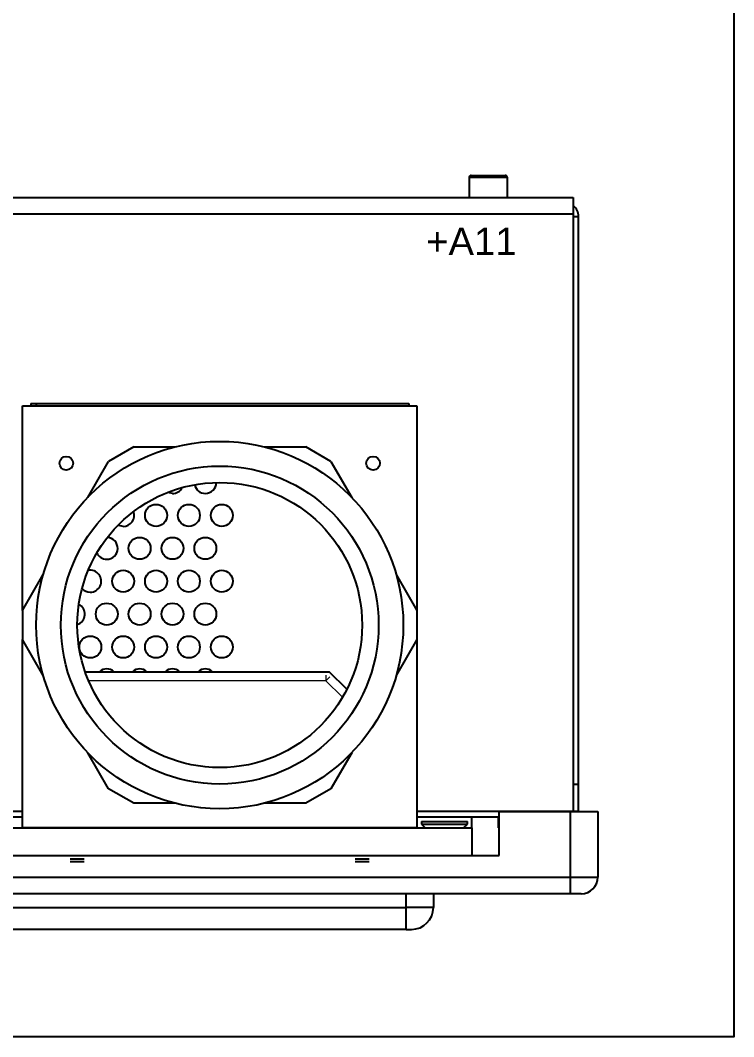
# Model space of a CAD drawing. Extents: x -2364 to 9601, y -871 to 1549.
# Drawn here: x 7483.6 to 7613.8, y -467.6 to -282.3 of the extents above; entities that cross this region are included whole.
import ezdxf

# ---------------------------------------------------------------- set-up
doc = ezdxf.new("R2010")
doc.units = 0
doc.layers.get('0').update_dxf_attribs({"linetype": 'CONTINUOUS'})
doc.layers.add('IPC', color=150, linetype='CONTINUOUS')

msp = doc.modelspace()

# ---------------------------------------------------------------- linework, layer by layer
at = {"color": 7, "linetype": 'Continuous'}
for p, q in [((7565.45572, -310.93932), (7565.45572, -314.53932)), ((7567.37379, -310.93932), (7565.45572, -310.93932)), ((7565.85571, -310.53932), (7567.55459, -310.53932)), ((7572.45572, -310.93932), (7567.37379, -310.93932)), ((7567.55459, -310.53932), (7572.05571, -310.53932)), ((7572.45572, -314.53932), (7572.45572, -310.93932)), ((7473.81801, -314.53932), (7584.45571, -314.53932)), ((7584.45571, -314.53932), (7584.45571, -317.53932)), ((7474.56674, -317.53932), (7584.45571, -317.53932)), ((7584.45571, -317.53932), (7584.45571, -426.48932)), ((7584.45571, -318.03932), (7585.45571, -318.03932)), ((7585.45571, -421.53932), (7585.45571, -318.03932)), ((7485.45572, -352.13932), (7554.45571, -352.13932)), ((7485.45572, -352.13932), (7485.45572, -352.53932)), ((7486.45572, -352.13932), (7486.45572, -352.53932)), ((7554.45571, -352.13932), (7554.45571, -352.53932)), ((7483.95571, -352.53932), (7555.95572, -352.53932)), ((7483.95571, -389.89315), (7483.95571, -352.53932)), ((7555.95572, -352.53932), (7555.95572, -389.89315)), ((7504.24736, -360.03932), (7499.66407, -362.68549)), ((7504.24736, -360.03932), (7511.83168, -360.03932)), ((7528.07976, -360.03932), (7535.66406, -360.03932)), ((7540.24736, -362.68549), (7535.66406, -360.03932)), ((7495.87191, -369.2537), (7499.66407, -362.68549)), ((7540.24736, -362.68549), (7544.03951, -369.2537)), ((7483.95571, -389.89315), (7487.74787, -383.32494)), ((7552.16355, -383.32494), (7555.95572, -389.89315)), ((7483.95571, -389.89315), (7483.95571, -395.18549)), ((7555.95572, -389.89315), (7555.95572, -395.18549)), ((7483.95571, -429.53932), (7483.95571, -395.18549)), ((7487.74787, -401.7537), (7483.95571, -395.18549)), ((7555.95572, -395.18549), (7552.16355, -401.7537)), ((7555.95572, -395.18549), (7555.95572, -429.53932)), ((7499.66407, -422.39315), (7495.87191, -415.82494)), ((7544.03951, -415.82494), (7540.24736, -422.39315)), ((7504.24736, -425.03932), (7499.66407, -422.39315)), ((7540.24736, -422.39315), (7535.66406, -425.03932)), ((7584.45571, -421.53932), (7585.45571, -421.53932)), ((7585.45571, -426.48932), (7585.45571, -421.53932)), ((7511.83168, -425.03932), (7504.24736, -425.03932)), ((7535.66406, -425.03932), (7528.07976, -425.03932)), ((7133.45572, -426.48932), (7483.95571, -426.48932)), ((7468.95571, -427.53932), (7483.95571, -427.53932)), ((7555.95572, -426.48932), (7574.45572, -426.48932)), ((7555.95572, -427.53932), (7570.95572, -427.53932)), ((7565.95571, -429.53932), (7565.95571, -427.53932)), ((7570.85469, -429.53932), (7570.85469, -427.53932)), ((7570.95572, -426.53932), (7583.95572, -426.53932)), ((7570.95572, -434.53932), (7570.95572, -426.53932)), ((7574.45572, -426.48932), (7584.45571, -426.48932)), ((7574.45572, -426.48932), (7574.45572, -426.53932)), ((7574.72922, -426.48932), (7574.72922, -426.53932)), ((7582.95572, -426.53932), (7582.95572, -426.48932)), ((7583.35572, -426.48932), (7583.3569, -426.53932)), ((7583.95572, -426.53932), (7588.95571, -426.53932)), ((7583.95572, -438.53932), (7583.95572, -426.53932)), ((7584.45571, -426.48932), (7585.45571, -426.48932)), ((7585.45452, -426.53932), (7585.45571, -426.48932)), ((7588.95571, -426.53932), (7588.95571, -438.53932)), ((7473.95572, -429.53932), (7565.95571, -429.53932)), ((7555.95572, -429.53932), (7483.95571, -429.53932)), ((7556.75572, -428.33932), (7565.15571, -428.33932)), ((7556.75572, -428.33932), (7556.75572, -428.83932)), ((7556.75572, -428.83932), (7565.15571, -428.83932)), ((7556.75572, -428.83932), (7557.45572, -429.53932)), ((7564.45571, -429.53932), (7565.15571, -428.83932)), ((7565.15571, -428.83932), (7565.15571, -428.33932)), ((7565.95571, -429.53932), (7565.95571, -434.53932)), ((7570.95572, -429.53932), (7570.85469, -429.53932)), ((7468.95571, -434.53932), (7570.95572, -434.53932)), ((7473.95572, -434.53932), (7565.95571, -434.53932)), ((7495.23633, -435.23932), (7492.67509, -435.23932)), ((7547.23634, -435.23932), (7544.67509, -435.23932)), ((7495.23633, -435.73932), (7492.67509, -435.73932)), ((7547.23634, -435.73932), (7544.67509, -435.73932)), ((7123.95571, -438.53932), (7583.95572, -438.53932)), ((7583.95572, -438.53932), (7588.95571, -438.53932)), ((7583.95572, -441.53932), (7583.95572, -438.53932)), ((7583.95572, -441.53932), (7123.95571, -441.53932)), ((7553.95572, -444.03932), (7553.95572, -441.53932)), ((7558.95571, -441.53932), (7558.95571, -444.03932)), ((7585.95572, -441.53932), (7583.95572, -441.53932)), ((7153.95571, -444.03932), (7553.95572, -444.03932)), ((7558.95571, -444.03932), (7553.95572, -444.03932)), ((7553.95572, -448.03932), (7553.95572, -444.03932)), ((7553.95572, -448.03932), (7153.95571, -448.03932)), ((7553.95572, -448.03932), (7554.95572, -448.03932))]:
    msp.add_line(p, q, dxfattribs=at)
msp.add_lwpolyline([(7096.43881, -278.03387), (7613.767, -278.03387), (7613.767, -467.604), (7096.43881, -467.604)], close=True)
for points in [[(7511.33072, -368.53932), (7510.56535, -368.38708), (7510.45491, -368.33736)], [(7502.33072, -374.53932), (7501.56535, -374.38708), (7501.41138, -374.3155)]]:
    msp.add_lwpolyline(points, dxfattribs=at)
for centre, radius in [((7519.95571, -392.53932), 33.5), ((7491.95571, -363.03932), 1.25), ((7547.95571, -363.03932), 1.25), ((7519.95571, -392.53932), 29), ((7519.95571, -392.53932), 26), ((7508.33071, -372.53932), 2), ((7514.33071, -372.53932), 2), ((7520.33071, -372.53932), 2), ((7505.33071, -378.53932), 2), ((7511.33071, -378.53932), 2), ((7517.33071, -378.53932), 2), ((7502.33071, -384.53932), 2), ((7508.33071, -384.53932), 2), ((7514.33071, -384.53932), 2), ((7520.33071, -384.53932), 2), ((7499.33071, -390.53932), 2), ((7505.33071, -390.53932), 2), ((7511.33071, -390.53932), 2), ((7517.33071, -390.53932), 2), ((7496.33071, -396.53932), 2), ((7502.33071, -396.53932), 2), ((7508.33071, -396.53932), 2), ((7514.33071, -396.53932), 2), ((7520.33071, -396.53932), 2)]:
    msp.add_circle(centre, radius, dxfattribs=at)
for centre, radius, start, end in [((7565.85571, -310.93932), 0.4, 90, 180), ((7572.05571, -310.93932), 0.4, 0, 90), ((7582.95571, -318.03932), 2.5, 0, 53.1301024), ((7517.33071, -366.53932), 2, 191.7455139, 270), ((7517.33071, -366.53932), 2, 270, 359.7847552), ((7511.33071, -366.53932), 2, 270, 332.6747273), ((7502.33071, -372.53932), 2, 270, 20.1419437), ((7499.33071, -378.53932), 2, 270, 86.3333503), ((7499.33071, -378.53932), 2, 205.3302791, 270), ((7496.33071, -384.53932), 2, 270, 101.2753303), ((7496.33071, -384.53932), 2, 221.3099668, 270), ((7493.33071, -390.53932), 2, 288.2157831, 63.1925358), ((7499.33071, -402.53932), 2, 48.5903779, 131.4096221), ((7505.33071, -402.53932), 2, 48.5903779, 131.4096221), ((7511.33071, -402.53932), 2, 48.5903779, 131.4096221), ((7517.33071, -402.53932), 2, 48.5903779, 131.4096221), ((7584.40571, -426.48932), 0.05, 180, 0), ((7585.95571, -438.53932), 3, 270, 0), ((7554.95571, -444.03932), 4, 270, 0)]:
    msp.add_arc(centre, radius, start, end, dxfattribs=at)
at = {"layer": 'IPC', "color": 7}
for p in [(7495.38439, -401.03932), (7543.16817, -404.25178)]:
    msp.add_line(p, (7539.95572, -401.03932), dxfattribs=at)
at = {"layer": 'IPC', "color": 7, "linetype": 'Continuous', "lineweight": 15}
for p, q in [((7539.34151, -402.68932), (7496.01876, -402.68932)), ((7542.27361, -405.62142), (7539.34151, -402.68932))]:
    msp.add_line(p, q, dxfattribs=at)
for points, knots in [([(7539.34149, -401.68932), (7539.34149, -401.70435), (7539.34149, -401.73442), (7539.34151, -401.96566), (7539.34151, -402.29621), (7539.34151, -402.55828), (7539.34151, -402.68932)], [0, 0, 0, 0, 0.25000018, 0.499997763, 0.749998656, 1, 1, 1, 1]), ([(7540.04861, -401.98221), (7540.03798, -401.99284), (7540.01673, -402.0141), (7539.8532, -402.17762), (7539.61947, -402.41135), (7539.43416, -402.59666), (7539.34151, -402.68932)], [0, 0, 0, 0, 0.250000233, 0.500004295, 0.750003402, 1, 1, 1, 1])]:
    msp.add_open_spline(points, degree=3, knots=knots, dxfattribs=at)

# ---------------------------------------------------------------- texts
at = {"insert": (7574.14034, -325.0722), "char_height": 5, "width": 20, "attachment_point": 9}
msp.add_mtext('{\\fArial|b0|i0|c0|p34;+A11}', dxfattribs=at)

doc.saveas('drawing.dxf')
